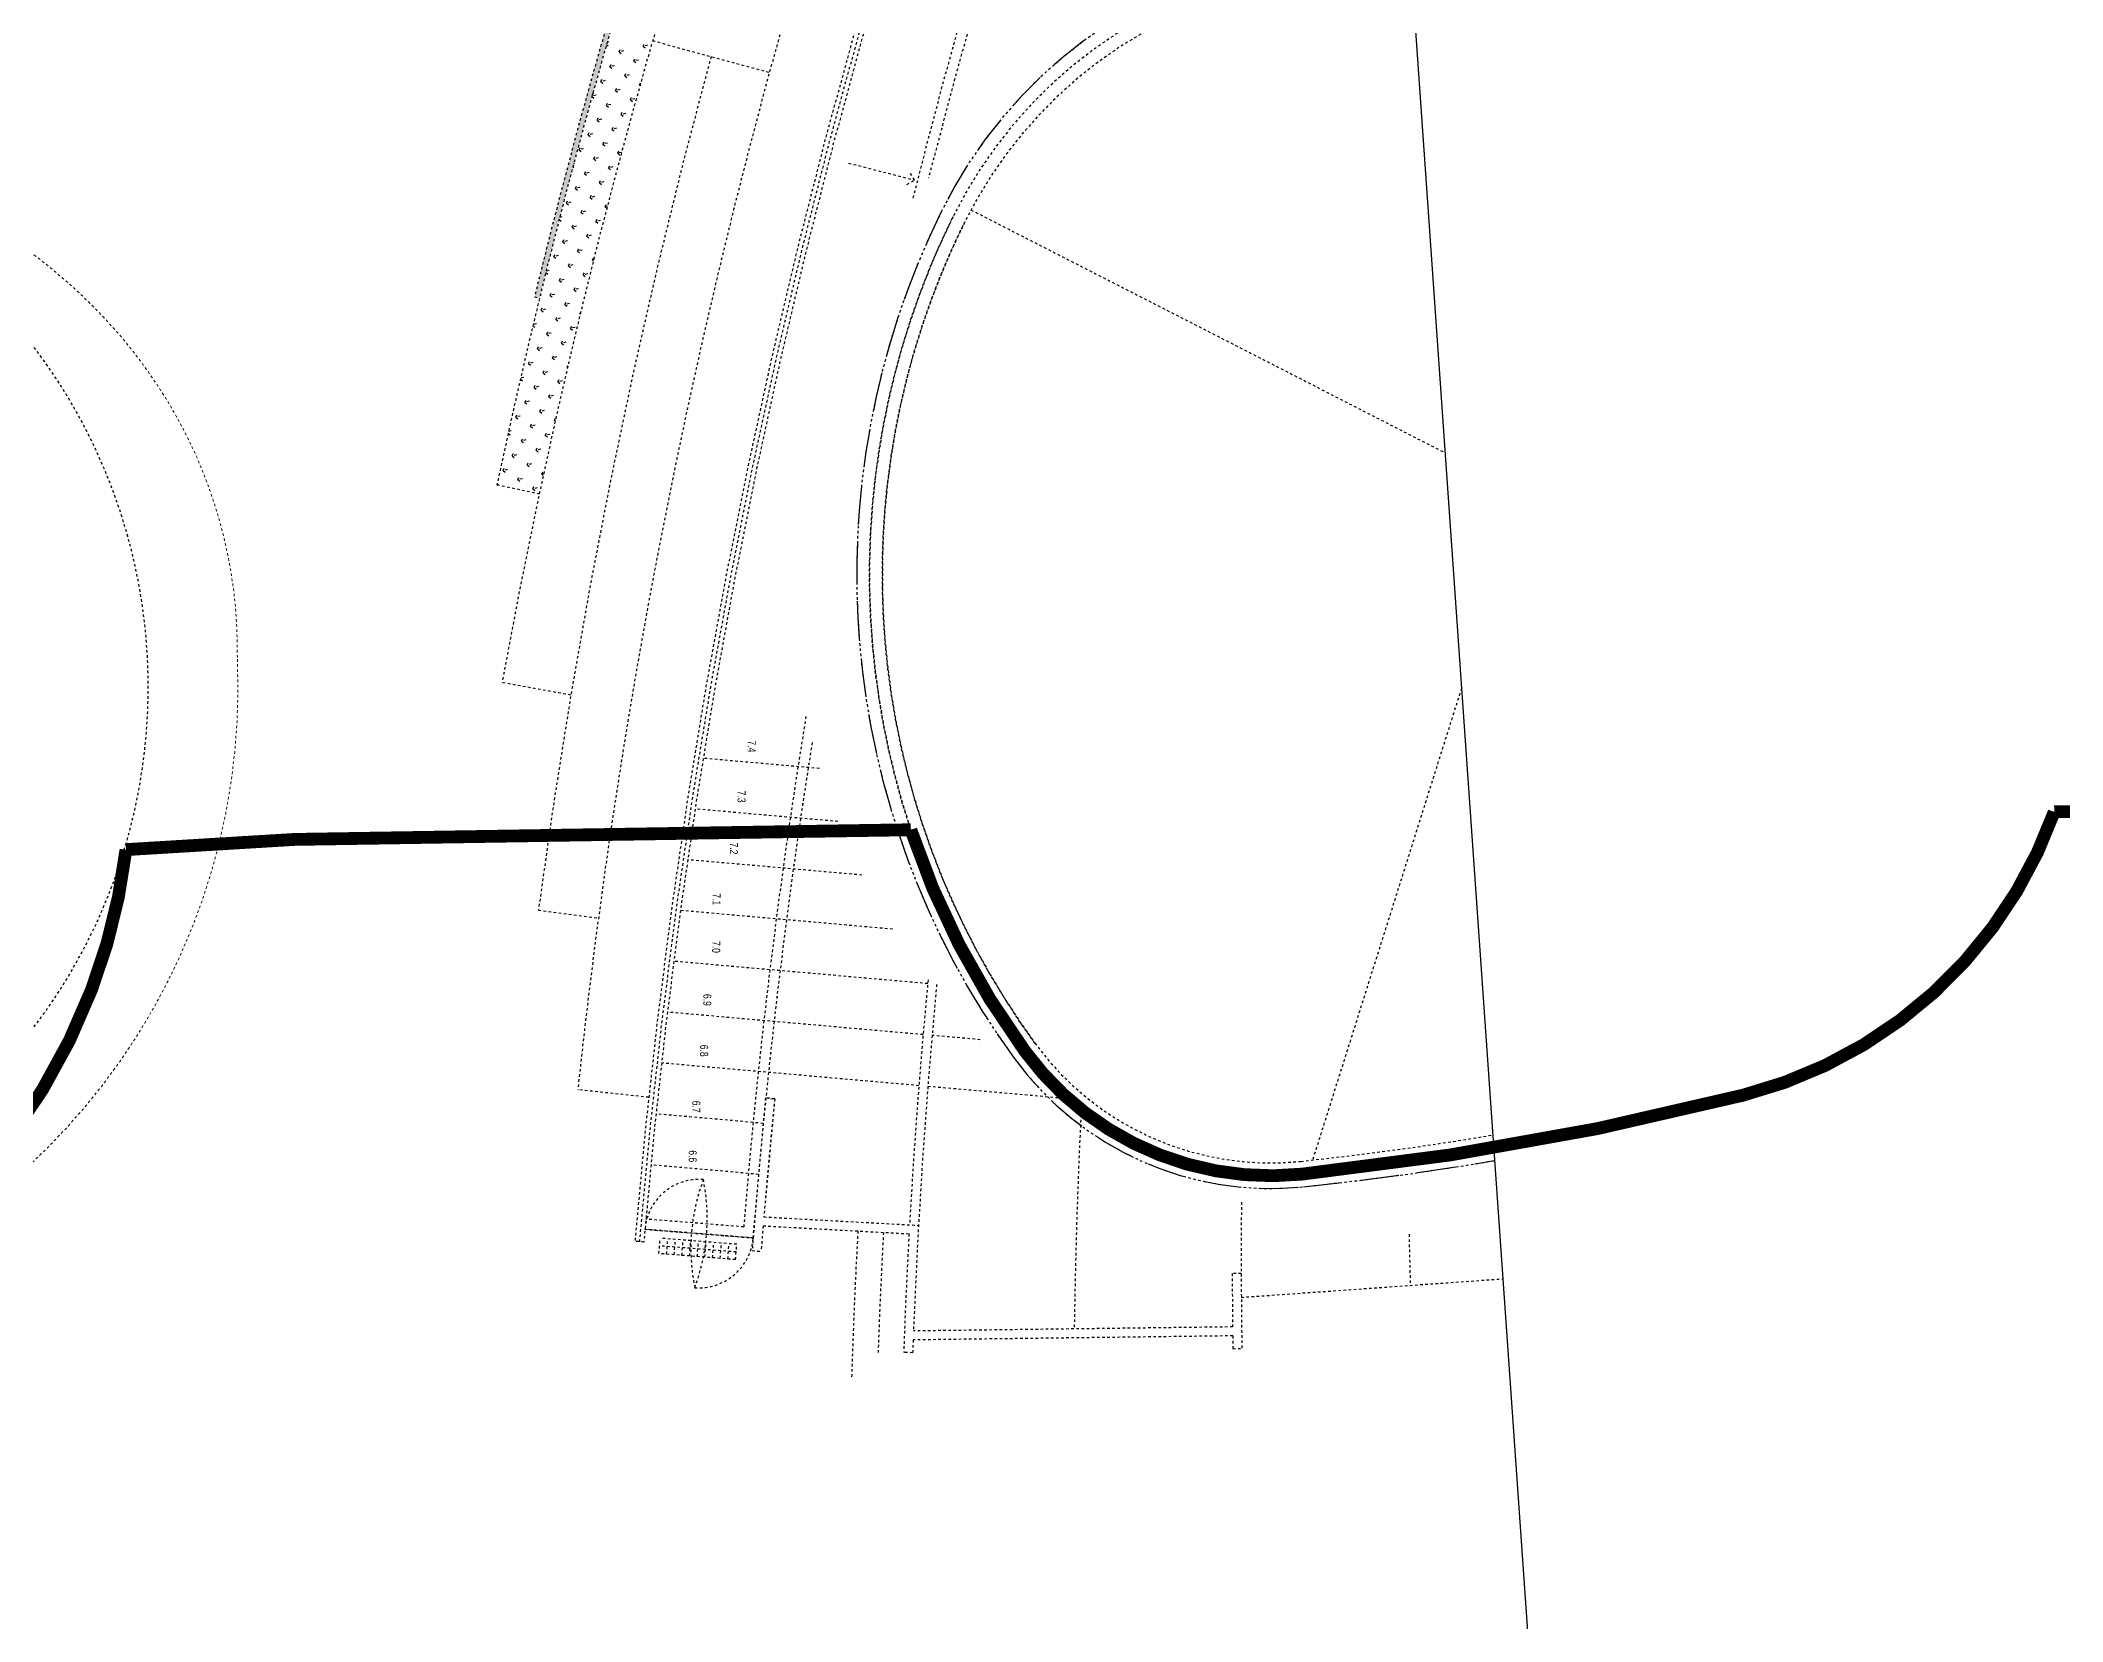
# Model space of a CAD drawing. Header units: millimetres. Extents: x 50357 to 985146, y 723188 to 1803594.
# Drawn here: x 834870.8 to 834949.7, y 818150 to 818211.7 of the extents above; entities that cross this region are included whole.
import ezdxf
from ezdxf.xclip import XClip

# ---------------------------------------------------------------- set-up
doc = ezdxf.new("R2010")
doc.units = ezdxf.units.MM
doc.header["$LTSCALE"] = 3
doc.header["$MEASUREMENT"] = 0
for name, pattern in [('DIVIDE', [1.25, 0.5, -0.25, 0, -0.25, 0, -0.25]), ('x-baseplan$0$DGN Style 2', [1.94727e-06, 0, -1.94727e-06]), ('x-baseplan$0$HIDDEN', [0.375, 0.25, -0.125]), ('x-boundary$0$DGN Style 4', [76.563414, 38.257796, -19.128898, 0.047822, -19.128898])]:
    doc.linetypes.add(name, pattern=pattern)
doc.layers.get('Defpoints').update_dxf_attribs({"color": 32})
doc.layers.add('00_Xref', color=7, linetype='Continuous')
doc.layers.add('x-baseplan$0$AR-SITE-TXT_AR_BS_', color=1, linetype='Continuous')
for name, color, linetype, true_color in [('x-baseplan$0$AR-ROAD_AR_BS_MI_', 7, 'Continuous', 0x6d6d6d), ('x-baseplan$0$AR-SITEROAD_AR_BS_', 7, 'Continuous', 0x6d6d6d), ('x-boundary$0$AR-SIMS_BL_', 7, 'x-boundary$0$DGN Style 4', 0xff0505)]:
    doc.layers.add(name, color=color, linetype=linetype, true_color=true_color)
doc.styles.add('x-baseplan$0$Style-ENGINEERING', font='ENGINEERING.shx')

# ---------------------------------------------------------------- blocks, each defined once
blk = doc.blocks.new('x-baseplan')
at = {"layer": 'x-baseplan$0$AR-SITEROAD_AR_BS_', "linetype": 'x-baseplan$0$DGN Style 2'}
blk.add_hatch(color=253, dxfattribs=at).paths.add_polyline_path([(834902.116, 818238.348), (834901.932, 818238.425, 0.037387), (834890.05, 818201.727), (834890.245, 818201.68, -0.037385)])
at = {"layer": 'x-baseplan$0$AR-ROAD_AR_BS_MI_', "linetype": 'x-baseplan$0$HIDDEN', "ltscale": 2}
blk.add_lwpolyline([(834948.628, 818196.996), (834949.85, 818193.602, -0.442552), (834937.368, 818170.061, -0.036377), (834920.082, 818166.965, -0.267536), (834908.782, 818171.988, -0.278995), (834905.945, 818205.081, -0.51297), (834935.497, 818209.978, 0.040904), (834944.672, 818202.22, -0.152379)], format="xyb", close=True, dxfattribs=at)
at = {"layer": 'x-baseplan$0$AR-ROAD_AR_BS_MI_', "linetype": 'x-baseplan$0$DGN Style 2'}
blk.add_arc((834852.969, 818186.486), 22, 277.55884, 77.85469, dxfattribs=at)
at = {"layer": 'x-baseplan$0$AR-ROAD_AR_BS_MI_', "linetype": 'x-baseplan$0$DGN Style 2', "lineweight": 0}
blk.add_arc((834852.969, 818186.486), 25.5, 277.74728, 2.44013, dxfattribs=at)
blk.add_rational_spline([(834857.577, 818208.294), (834878.73, 818205.98), (834878.446, 818187.571)], [0.950846654704, 0.76127643777, 0.999999999995], degree=2, dxfattribs=at)
at = {"layer": 'x-baseplan$0$AR-SITEROAD_AR_BS_', "color": 253, "linetype": 'x-baseplan$0$DGN Style 2'}
for p, q in [((834892.951, 818211.696), (834892.888, 818211.681)), ((834894.287, 818211.517), (834894.37, 818211.691)), ((834894.662, 818211.739), (834899.221, 818210.497)), ((834892.861, 818211.587), (834892.927, 818211.536)), ((834892.996, 818210.72), (834893.078, 818210.893)), ((834893.353, 818211.297), (834893.435, 818211.471)), ((834893.528, 818211.339), (834893.353, 818211.297)), ((834893.353, 818211.297), (834893.504, 818211.179)), ((834893.93, 818210.94), (834894.013, 818211.114)), ((834894.106, 818210.981), (834893.93, 818210.94)), ((834893.93, 818210.94), (834894.082, 818210.822)), ((834894.463, 818211.559), (834894.287, 818211.517)), ((834894.287, 818211.517), (834894.439, 818211.399)), ((834892.639, 818210.143), (834892.721, 818210.316)), ((834892.814, 818210.184), (834892.639, 818210.143)), ((834892.639, 818210.143), (834892.79, 818210.024)), ((834893.171, 818210.761), (834892.996, 818210.72)), ((834892.996, 818210.72), (834893.147, 818210.601)), ((834893.573, 818210.363), (834893.656, 818210.536)), ((834893.748, 818210.404), (834893.573, 818210.363)), ((834893.573, 818210.363), (834893.724, 818210.244)), ((834894.151, 818210.006), (834894.196, 818210.102)), ((834933.738, 818210.184), (834920.433, 818168.008)), ((834892.291, 818209.558), (834892.433, 818209.447)), ((834892.457, 818209.607), (834892.294, 818209.568)), ((834892.309, 818209.622), (834892.364, 818209.739)), ((834892.859, 818209.208), (834892.941, 818209.382)), ((834893.034, 818209.25), (834892.859, 818209.208)), ((834893.216, 818209.786), (834893.299, 818209.959)), ((834893.391, 818209.827), (834893.216, 818209.786)), ((834893.216, 818209.786), (834893.367, 818209.667)), ((834893.793, 818209.428), (834893.876, 818209.602)), ((834893.969, 818209.47), (834893.793, 818209.428)), ((834893.793, 818209.428), (834893.945, 818209.31)), ((834894.171, 818210.01), (834894.151, 818210.006)), ((834894.151, 818210.006), (834894.166, 818209.994)), ((834892.502, 818208.631), (834892.584, 818208.804)), ((834892.677, 818208.672), (834892.502, 818208.631)), ((834892.502, 818208.631), (834892.653, 818208.512)), ((834892.859, 818209.208), (834893.01, 818209.09)), ((834893.079, 818208.274), (834893.162, 818208.447)), ((834893.436, 818208.851), (834893.519, 818209.025)), ((834893.612, 818208.892), (834893.436, 818208.851)), ((834893.436, 818208.851), (834893.588, 818208.733)), ((834892.145, 818208.054), (834892.227, 818208.227)), ((834892.32, 818208.095), (834892.145, 818208.054)), ((834892.145, 818208.054), (834892.296, 818207.935)), ((834892.722, 818207.697), (834892.805, 818207.87)), ((834892.897, 818207.738), (834892.722, 818207.697)), ((834892.722, 818207.697), (834892.873, 818207.578)), ((834893.254, 818208.315), (834893.079, 818208.274)), ((834893.079, 818208.274), (834893.23, 818208.155)), ((834891.606, 818206.94), (834891.58, 818206.934)), ((834891.788, 818207.476), (834891.87, 818207.65)), ((834891.963, 818207.518), (834891.788, 818207.476)), ((834891.788, 818207.476), (834891.939, 818207.358)), ((834892.365, 818207.119), (834892.447, 818207.293)), ((834892.54, 818207.16), (834892.365, 818207.119)), ((834892.365, 818207.119), (834892.516, 818207.001)), ((834892.942, 818206.762), (834893.025, 818206.936)), ((834893.299, 818207.339), (834893.382, 818207.513)), ((834893.446, 818207.374), (834893.299, 818207.339)), ((834893.299, 818207.339), (834893.413, 818207.251)), ((834891.547, 818206.808), (834891.582, 818206.781)), ((834891.651, 818205.965), (834891.733, 818206.138)), ((834892.008, 818206.542), (834892.09, 818206.715)), ((834892.183, 818206.583), (834892.008, 818206.542)), ((834892.008, 818206.542), (834892.159, 818206.423)), ((834892.585, 818206.185), (834892.668, 818206.358)), ((834892.76, 818206.226), (834892.585, 818206.185)), ((834892.585, 818206.185), (834892.736, 818206.066)), ((834893.118, 818206.803), (834892.942, 818206.762)), ((834892.942, 818206.762), (834893.094, 818206.644)), ((834891.294, 818205.387), (834891.376, 818205.561)), ((834891.469, 818205.429), (834891.294, 818205.387)), ((834891.294, 818205.387), (834891.445, 818205.269)), ((834891.826, 818206.006), (834891.651, 818205.965)), ((834891.651, 818205.965), (834891.802, 818205.846)), ((834892.228, 818205.607), (834892.311, 818205.781)), ((834892.403, 818205.649), (834892.228, 818205.607)), ((834892.228, 818205.607), (834892.379, 818205.489)), ((834892.805, 818205.25), (834892.888, 818205.424)), ((834891.011, 818204.752), (834891.088, 818204.692)), ((834891.112, 818204.851), (834891.032, 818204.832)), ((834891.514, 818204.453), (834891.596, 818204.626)), ((834891.871, 818205.03), (834891.953, 818205.204)), ((834892.046, 818205.071), (834891.871, 818205.03)), ((834891.871, 818205.03), (834892.022, 818204.912)), ((834892.448, 818204.673), (834892.531, 818204.847)), ((834892.624, 818204.714), (834892.448, 818204.673)), ((834892.448, 818204.673), (834892.6, 818204.555)), ((834892.889, 818205.27), (834892.805, 818205.25)), ((834892.805, 818205.25), (834892.871, 818205.199)), ((834907.093, 818205.127), (834949.423, 818183.437)), ((834891.157, 818203.876), (834891.239, 818204.049)), ((834891.332, 818203.917), (834891.157, 818203.876)), ((834891.157, 818203.876), (834891.308, 818203.757)), ((834891.689, 818204.494), (834891.514, 818204.453)), ((834891.514, 818204.453), (834891.665, 818204.334)), ((834892.091, 818204.096), (834892.174, 818204.269)), ((834892.266, 818204.137), (834892.091, 818204.096)), ((834892.091, 818204.096), (834892.242, 818203.977)), ((834890.8, 818203.298), (834890.882, 818203.472)), ((834890.975, 818203.34), (834890.8, 818203.298)), ((834890.8, 818203.298), (834890.951, 818203.18)), ((834891.377, 818202.941), (834891.459, 818203.115)), ((834891.552, 818202.982), (834891.377, 818202.941)), ((834891.377, 818202.941), (834891.528, 818202.823)), ((834891.734, 818203.518), (834891.817, 818203.692)), ((834891.909, 818203.56), (834891.734, 818203.518)), ((834891.734, 818203.518), (834891.885, 818203.4)), ((834892.311, 818203.161), (834892.394, 818203.335)), ((834892.353, 818203.171), (834892.311, 818203.161)), ((834892.311, 818203.161), (834892.344, 818203.136)), ((834890.491, 818202.683), (834890.594, 818202.602)), ((834890.618, 818202.762), (834890.503, 818202.735)), ((834891.02, 818202.364), (834891.102, 818202.537)), ((834891.195, 818202.405), (834891.02, 818202.364)), ((834891.02, 818202.364), (834891.171, 818202.245)), ((834891.597, 818202.007), (834891.68, 818202.18)), ((834891.954, 818202.584), (834892.037, 818202.758)), ((834892.13, 818202.625), (834891.954, 818202.584)), ((834891.954, 818202.584), (834892.106, 818202.466)), ((834890.05, 818201.727), (834890.245, 818201.68)), ((834890.306, 818201.209), (834890.388, 818201.383)), ((834890.663, 818201.787), (834890.745, 818201.96)), ((834890.838, 818201.828), (834890.663, 818201.787)), ((834890.663, 818201.787), (834890.814, 818201.668)), ((834891.24, 818201.429), (834891.323, 818201.603)), ((834891.415, 818201.471), (834891.24, 818201.429)), ((834891.24, 818201.429), (834891.391, 818201.311)), ((834891.772, 818202.048), (834891.597, 818202.007)), ((834891.597, 818202.007), (834891.748, 818201.888)), ((834889.985, 818200.603), (834890.1, 818200.513)), ((834890.124, 818200.673), (834889.995, 818200.643)), ((834890.481, 818201.251), (834890.306, 818201.209)), ((834890.306, 818201.209), (834890.457, 818201.091)), ((834890.883, 818200.852), (834890.965, 818201.026)), ((834891.058, 818200.893), (834890.883, 818200.852)), ((834890.883, 818200.852), (834891.034, 818200.734)), ((834891.46, 818200.495), (834891.543, 818200.669)), ((834891.817, 818201.072), (834891.854, 818201.149)), ((834891.836, 818201.077), (834891.817, 818201.072)), ((834891.817, 818201.072), (834891.832, 818201.061)), ((834890.169, 818199.698), (834890.251, 818199.871)), ((834890.526, 818200.275), (834890.608, 818200.448)), ((834890.701, 818200.316), (834890.526, 818200.275)), ((834890.526, 818200.275), (834890.677, 818200.156)), ((834891.103, 818199.918), (834891.186, 818200.091)), ((834891.278, 818199.959), (834891.103, 818199.918)), ((834891.103, 818199.918), (834891.255, 818199.799)), ((834891.636, 818200.536), (834891.46, 818200.495)), ((834891.46, 818200.495), (834891.612, 818200.377)), ((834889.812, 818199.12), (834889.894, 818199.294)), ((834889.987, 818199.162), (834889.812, 818199.12)), ((834889.812, 818199.12), (834889.963, 818199.002)), ((834890.344, 818199.739), (834890.169, 818199.698)), ((834890.169, 818199.698), (834890.32, 818199.579)), ((834890.746, 818199.34), (834890.829, 818199.514)), ((834890.921, 818199.382), (834890.746, 818199.34)), ((834890.746, 818199.34), (834890.897, 818199.222)), ((834891.324, 818198.983), (834891.354, 818199.047)), ((834891.34, 818198.987), (834891.324, 818198.983)), ((834891.324, 818198.983), (834891.336, 818198.973)), ((834889.496, 818198.511), (834889.606, 818198.424)), ((834889.63, 818198.584), (834889.506, 818198.555)), ((834890.032, 818198.186), (834890.114, 818198.359)), ((834890.207, 818198.227), (834890.032, 818198.186)), ((834890.032, 818198.186), (834890.183, 818198.067)), ((834890.389, 818198.763), (834890.471, 818198.937)), ((834890.564, 818198.804), (834890.389, 818198.763)), ((834890.389, 818198.763), (834890.54, 818198.645)), ((834890.966, 818198.406), (834891.049, 818198.58)), ((834891.142, 818198.447), (834890.966, 818198.406)), ((834890.966, 818198.406), (834891.118, 818198.288)), ((834889.675, 818197.609), (834889.757, 818197.782)), ((834889.85, 818197.65), (834889.675, 818197.609)), ((834889.675, 818197.609), (834889.826, 818197.49)), ((834890.252, 818197.251), (834890.335, 818197.425)), ((834890.609, 818197.829), (834890.692, 818198.002)), ((834890.785, 818197.87), (834890.609, 818197.829)), ((834890.609, 818197.829), (834890.761, 818197.71)), ((834889.318, 818197.031), (834889.4, 818197.205)), ((834889.493, 818197.073), (834889.318, 818197.031)), ((834889.318, 818197.031), (834889.469, 818196.913)), ((834889.895, 818196.674), (834889.978, 818196.848)), ((834890.07, 818196.715), (834889.895, 818196.674)), ((834889.895, 818196.674), (834890.046, 818196.556)), ((834890.427, 818197.293), (834890.252, 818197.251)), ((834890.252, 818197.251), (834890.403, 818197.133)), ((834890.83, 818196.894), (834890.889, 818197.019)), ((834890.862, 818196.902), (834890.83, 818196.894)), ((834890.83, 818196.894), (834890.856, 818196.874)), ((834889.022, 818196.406), (834889.112, 818196.335)), ((834889.136, 818196.495), (834889.036, 818196.472)), ((834889.538, 818196.097), (834889.62, 818196.27)), ((834889.713, 818196.138), (834889.538, 818196.097)), ((834889.538, 818196.097), (834889.689, 818195.978)), ((834890.115, 818195.74), (834890.198, 818195.913)), ((834890.472, 818196.317), (834890.555, 818196.491)), ((834890.648, 818196.358), (834890.472, 818196.317)), ((834890.472, 818196.317), (834890.624, 818196.199)), ((834888.824, 818194.942), (834888.906, 818195.116)), ((834889.181, 818195.52), (834889.263, 818195.693)), ((834889.356, 818195.561), (834889.181, 818195.52)), ((834889.181, 818195.52), (834889.332, 818195.401)), ((834889.758, 818195.162), (834889.841, 818195.336)), ((834889.933, 818195.204), (834889.758, 818195.162)), ((834889.758, 818195.162), (834889.909, 818195.044)), ((834890.291, 818195.781), (834890.115, 818195.74)), ((834890.115, 818195.74), (834890.267, 818195.621)), ((834888.642, 818194.406), (834888.585, 818194.393)), ((834888.585, 818194.392), (834890.237, 818194.041)), ((834888.585, 818194.392), (834890.237, 818194.041)), ((834888.999, 818194.984), (834888.824, 818194.942)), ((834888.824, 818194.942), (834888.975, 818194.824)), ((834889.401, 818194.585), (834889.484, 818194.759)), ((834889.576, 818194.626), (834889.401, 818194.585)), ((834889.401, 818194.585), (834889.552, 818194.467)), ((834889.978, 818194.228), (834890.061, 818194.402)), ((834890.154, 818194.269), (834889.978, 818194.228)), ((834890.336, 818194.805), (834890.418, 818194.979)), ((834890.404, 818194.822), (834890.336, 818194.805)), ((834890.336, 818194.805), (834890.391, 818194.761)), ((834889.978, 818194.228), (834890.13, 818194.11)), ((834891.467, 818186.172), (834888.782, 818186.661)), ((834901.174, 818183.304), (834896.632, 818183.704)), ((834901.896, 818181.233), (834896.321, 818181.724)), ((834902.837, 818179.142), (834896.026, 818179.742)), ((834890.203, 818177.775), (834892.544, 818177.463)), ((834904.033, 818177.029), (834895.747, 818177.759)), ((834905.403, 818174.901), (834895.484, 818175.774)), ((834905.223, 818172.909), (834895.237, 818173.788)), ((834907.453, 818172.712), (834905.571, 818172.878)), ((834905.059, 818170.915), (834895.005, 818171.801)), ((834894.507, 818170.46), (834891.739, 818170.756)), ((834910.893, 818170.402), (834905.407, 818170.885)), ((834898.983, 818169.443), (834894.79, 818169.812)), ((834898.588, 818164.968), (834899.082, 818170.438)), ((834899.431, 818170.402), (834899.006, 818165.788)), ((834899.082, 818170.438), (834899.431, 818170.402)), ((834899.431, 818170.402), (834899.082, 818170.438)), ((834898.797, 818167.451), (834894.591, 818167.822)), ((834894.362, 818165.303), (834898.588, 818164.968)), ((834898.588, 818164.968), (834894.362, 818165.303)), ((834898.221, 818165.398), (834894.393, 818165.701)), ((834898.977, 818165.439), (834904.675, 818165.129)), ((834899.006, 818165.788), (834905.048, 818165.459)), ((834899.006, 818165.788), (834904.694, 818165.478)), ((834894.319, 818164.804), (834893.971, 818164.834)), ((834894.909, 818164.357), (834894.956, 818164.955)), ((834897.899, 818164.12), (834894.909, 818164.357)), ((834897.923, 818164.419), (834894.932, 818164.656)), ((834897.947, 818164.718), (834894.956, 818164.955)), ((834895.208, 818164.333), (834895.255, 818164.931)), ((834895.507, 818164.309), (834895.554, 818164.907)), ((834895.806, 818164.286), (834895.853, 818164.884)), ((834896.105, 818164.262), (834896.152, 818164.86)), ((834896.404, 818164.238), (834896.451, 818164.836)), ((834896.703, 818164.214), (834896.75, 818164.813)), ((834897.002, 818164.191), (834897.049, 818164.789)), ((834897.301, 818164.167), (834897.348, 818164.765)), ((834897.6, 818164.143), (834897.647, 818164.742)), ((834897.899, 818164.12), (834897.947, 818164.718)), ((834898.549, 818164.47), (834898.898, 818164.443)), ((834917.646, 818163.579), (834917.296, 818163.578)), ((834917.651, 818162.646), (834932.736, 818163.716)), ((834917.315, 818161.141), (834904.834, 818160.982)), ((834917.311, 818161.491), (834904.847, 818161.332)), ((834904.816, 818160.482), (834904.466, 818160.495)), ((834917.322, 818160.641), (834917.672, 818160.646))]:
    blk.add_line(p, q, dxfattribs=at)
at = {"layer": 'x-baseplan$0$AR-SITEROAD_AR_BS_', "color": 253, "linetype": 'x-baseplan$0$DGN Style 2', "extrusion": (0, 0, -1)}
for p, q in [((834902.317, 818206.956), (834904.884, 818206.295)), ((834904.594, 818206.124), (834904.884, 818206.295)), ((834904.884, 818206.295), (834904.713, 818206.585))]:
    blk.add_line(p, q, dxfattribs=at)
at = {"layer": 'x-baseplan$0$AR-SITEROAD_AR_BS_', "color": 253, "linetype": 'x-baseplan$0$DGN Style 2'}
for centre, radius, start, end in [((835145.166, 818145.44), 247.35, 151.20952, 165.73669), ((835141.046, 818140.736), 258.1, 157.77765, 168.00137), ((835141.046, 818140.736), 258.3, 157.77765, 166.34203), ((835143.793, 818143.872), 250.7, 159.2204, 175.20366), ((835143.793, 818143.872), 250.525, 159.2204, 175.20366), ((835143.793, 818143.872), 250.35, 159.2204, 175.20366), ((835145.166, 818145.44), 247.75, 161.67154, 165.96136), ((834922.48, 818196.918), 18.44, 45.09592, 153.72179), ((834922.48, 818196.918), 17.94, 45.09592, 153.72125), ((835141.046, 818140.736), 256.411, 163.33263, 169.68217), ((834922.48, 818196.918), 17.44, 45.09592, 153.72125), ((835143.793, 818143.872), 253.484, 164.18975, 173.91189), ((835143.793, 818143.872), 255.846, 164.76156, 172.38501), ((834934.71, 818190.879), 32.08, 153.72156, 216.07686), ((834934.71, 818190.879), 31.58, 153.72125, 216.07686), ((834934.71, 818190.879), 31.08, 153.72125, 216.07686), ((835145.166, 818145.44), 247.75, 170.73196, 175.37926), ((835145.166, 818145.44), 247.35, 170.95665, 175.58756), ((835145.166, 818145.44), 247.35, 170.95665, 175.47177), ((835150.659, 818151.711), 246.35, 174.56446, 176.79646), ((835150.659, 818151.711), 246, 174.59813, 177.75867), ((834918.79, 818179.28), 11.883, 216.07686, 275.9886), ((834918.79, 818179.28), 11.383, 216.07686, 275.9886), ((834918.79, 818179.28), 11.383, 216.07686, 275.9886), ((834918.79, 818179.28), 12.383, 216.07686, 275.9886), ((834907.474, 818287.155), 119.85, 275.9886, 284.32195), ((834907.474, 818287.155), 120.35, 275.9886, 284.32195), ((835145.166, 818145.44), 247, 174.19955, 175.2744), ((835156.152, 818157.983), 245.05, 177.19406, 179.19821), ((834907.474, 818287.155), 120.85, 275.9886, 284.32195), ((834896.475, 818165.135), 2.12, 85.47032, 175.47177), ((834903.793, 818164.556), 7.641, 159.36294, 191.5806), ((834889.157, 818165.715), 7.641, 339.36294, 11.5806), ((835161.645, 818164.255), 244, 179.50435, 180.84737), ((835145.166, 818145.44), 247, 175.35562, 175.58759), ((835150.659, 818151.711), 248.35, 176.87786, 178.19674), ((835150.659, 818151.711), 247.35, 176.87786, 177.98853), ((835150.659, 818151.711), 246.35, 176.87786, 177.95674), ((835167.139, 818170.526), 243, 181.27742, 181.74789), ((834896.475, 818165.135), 2.12, 265.47177, 355.47177), ((835161.645, 818164.255), 244.35, 180.15855, 180.64807), ((835161.645, 818164.255), 244.35, 180.73014, 180.84738), ((835150.659, 818151.711), 246, 177.84029, 177.95674)]:
    blk.add_arc(centre, radius, start, end, dxfattribs=at)
at = {"layer": 'x-baseplan$0$AR-SITEROAD_AR_BS_', "color": 253, "linetype": 'x-baseplan$0$DGN Style 2', "extrusion": (0, 0, -1)}
for radius in [31.58, 31.08]:
    blk.add_arc((-834934.71, 818190.879), radius, 323.92314, 26.27875, dxfattribs=at)
at = {"layer": 'x-baseplan$0$AR-SITE-TXT_AR_BS_', "linetype": 'x-baseplan$0$DGN Style 2', "style": 'x-baseplan$0$Style-ENGINEERING', "width": 0.8}
for s, p in [('7.4', (834898.376, 818184.402)), ('7.3', (834897.98, 818182.439)), ('7.2', (834897.681, 818180.411)), ('7.1', (834897.002, 818178.43)), ('7.0', (834896.988, 818176.566)), ('6.9', (834896.642, 818174.497)), ('6.8', (834896.516, 818172.512)), ('6.7', (834896.213, 818170.325)), ('6.6', (834896.071, 818168.389))]:
    blk.add_text(s, height=0.3125, rotation=269.99992, dxfattribs=at).set_placement(p)

msp = doc.modelspace()

# ---------------------------------------------------------------- linework, layer by layer
at = {"layer": 'Defpoints', "elevation": 0.0001}
msp.add_lwpolyline([(834202.4042, 818417.7788), (834906.6321, 818467.0097), (834956.0121, 817760.6489), (834251.7842, 817711.418)], close=True, dxfattribs=at)
at = {"layer": 'x-boundary$0$AR-SIMS_BL_', "linetype": 'DIVIDE', "ltscale": 100, "const_width": 0.5, "flags": 128}
msp.add_lwpolyline([(835046.275, 817983.187), (834552.235, 817919.53), (834423.997, 817870.527), (834415.272, 817865.696), (834383.474, 817838.339), (834373.34, 817828.353), (834356.312, 817806.204), (834343.998, 817785.985), (834339.429, 817778.228), (834334.619, 817763.541), (834329.521, 817754.386), (834322.539, 817751.133), (834256.694, 817748.878), (834232.989, 817748.661), (834202.736, 817748.836), (834169.745, 817749.703), (834105.632, 817749.39), (834095.122, 817750.288), (834080.874, 817753.147), (834079.946, 817754.682), (834075.547, 817754.941), (834068.485, 817749.278), (834059.513, 817748.673), (834044.421, 817752.193), (834012.957, 817774.957, -0.0868696), (833954.966, 817841.557), (833951.38, 817849.526), (833950, 817873.199), (833950.511, 817999.932), (833951.109, 818019.469), (833950.597, 818024.558), (833950.593, 818042.647), (833948.989, 818071.095), (833950.364, 818103.034, -0.0940633), (833975.5555, 818171.0835, -0.0902781), (834009.286, 818209.372), (834009.749, 818241.21, -0.0189096), (834011.285, 818271.75), (834240.035, 818271.919), (834328.826, 818399.497), (834366.572, 818373.349), (834355.826, 818358.183), (834346.055, 818343.554), (834340.896, 818336.18), (834331.155, 818321.969), (834340.389, 818315.216), (834336.624, 818309.828), (834328.547, 818297.509), (834322.058, 818288.942, -0.1752059), (834315.237, 818286.336), (834306.349, 818287.923, 0.2323257), (834293.229, 818283.101, 0.1362325), (834285.961, 818270.395), (834277.176, 818250.389), (834270.995, 818237.545), (834264.654, 818226.052), (834252.662, 818207.069), (834242.75, 818191.422), (834230.03, 818171.079), (834218.394, 818151.816), (834214.232, 818145.524), (834209.561, 818137.723), (834175.873, 818082.258), (834168.313, 818069.588), (834159.505, 818055.423, 0.2107846), (834157.945, 818024.07, 0.1803051), (834175.259, 818003.891, 0.1721578), (834199.78, 817999.157, 0.1021896), (834213.411, 818003.679), (834221.184, 818008.735), (834236.604, 818018.98), (834264.376, 818037.348), (834297.078, 818058.952), (834310.419, 818067.872), (834352.558, 818095.842, 0.0821189), (834360.568, 818101.886, -0.0111337), (834370.062, 818110.415), (834378.808, 818118.816), (834383.625, 818114.163), (834387.46, 818117.774), (834394.78, 818124.931), (834415.092, 818144.448), (834423.246, 818152.193), (834426.223, 818152.175), (834428.346, 818156.445, -0.6859753), (834433.832, 818155.332, -0.0959867), (834433.77, 818152.667), (834438.28, 818169.874), (834459.677, 818175.04, -0.2423535), (834444.628, 818128.772), (834495.22, 818132.308), (834492.444, 818172.006), (834498.761, 818180.933, 0.1039453), (834533.697, 818164.791, 0.0281485), (834560.518, 818159.716), (834570.883, 818156.56, 0.0121811), (834580.152, 818154.03, 0.0118169), (834589.68, 818153.626, 0.018959), (834627.61, 818154.46), (834630.54, 818155.389), (834634.554, 818155.668), (834637.584, 818155.154, 0.0049787), (834647.569, 818156.042), (834660.846, 818157.365, -0.0231603), (834692.8822, 818159.0629), (834848.633, 818160.097), (834853.232, 818160.197), (834857.282, 818160.663), (834861.211, 818161.751, 0.0889442), (834868.247, 818167.266, 0.0912828), (834872.755, 818174.674, 0.0618581), (834874.097, 818180.136), (834880.689, 818180.535), (834904.743, 818180.912, 0.0773406), (834909.1887, 818172.2777, 0.267473), (834920.0282, 818167.4601, 0.0363773), (834937.2432, 818170.543, 0.2494227), (834949.395, 818181.612), (834966.122, 818181.874), (835091.811, 818189.748), (835119.69, 818191.557), (835121.8, 818186.835, 0.0736969), (835125.906, 818181.809), (835207.274, 818194.473), (835208.699, 818185.317), (835222.078, 818190.193), (835227.487, 818191.158, 0.0490537), (835256.687, 818199.396), (835337.017, 818204.417, -0.0621863), (835336.5099, 818151.7194, 0.0557122), (835335.3485, 818100.1676), (835335.994, 818092.916), (835339.286, 818073.766), (835342.221, 818056.387), (835346.043, 818019.358), (835266.281, 818008.057), (835170.777, 817999.878), (835121.934, 817993.58), (835122.014, 817992.704), (835091.934, 817988.807), (835080.292, 817987.084), (835071.867, 817986.218), (835046.358, 817982.99)], format="xyb", close=True, dxfattribs=at)

# ---------------------------------------------------------------- block references
at = {"layer": '00_Xref'}
ref = msp.add_blockref('x-baseplan', (0, 0), dxfattribs=at)
XClip(ref).set_block_clipping_path([(834202.4041511728, 818417.7787976696), (834906.6320897909, 818467.0097314056), (834956.0121295976, 817760.6488927433), (834251.7841909796, 817711.4179590072)])

doc.saveas('drawing.dxf')
